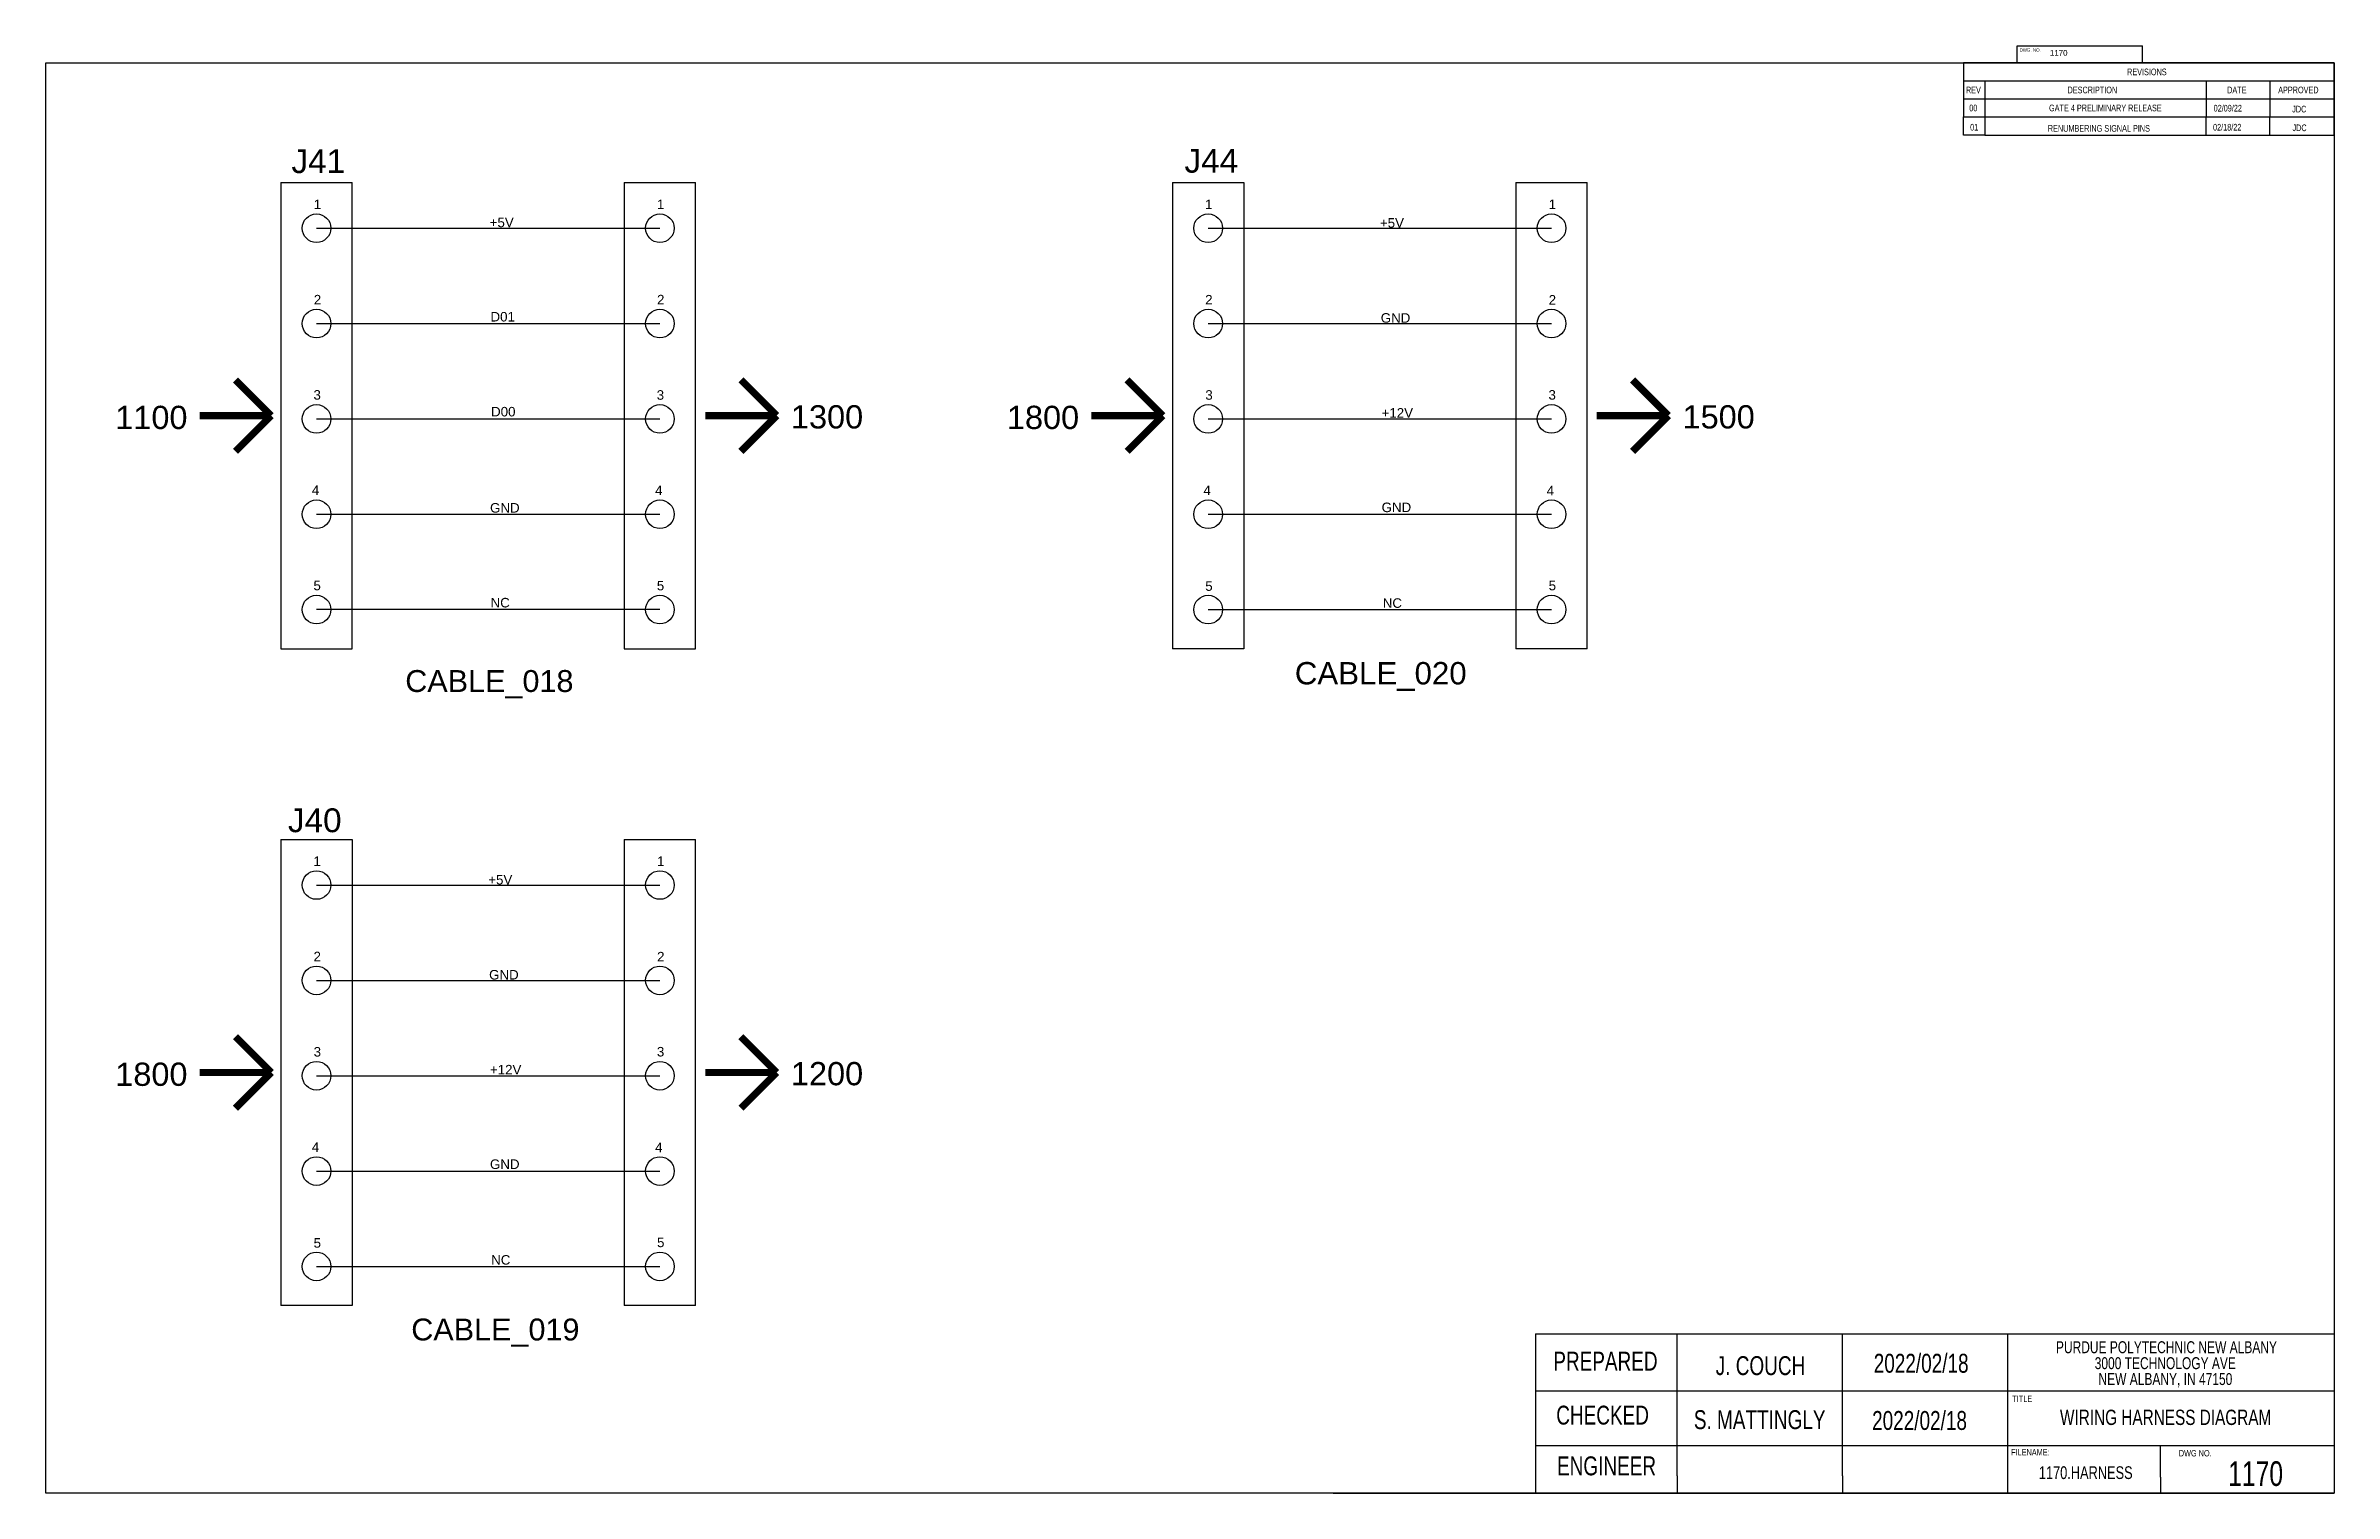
# Model space of a CAD drawing. Header units: inches. Extents: x 2.5 to 50.5, y 2.5 to 32.9.
import ezdxf

# ---------------------------------------------------------------- set-up
doc = ezdxf.new("R2010")
doc.units = ezdxf.units.IN
doc.header["$MEASUREMENT"] = 0
doc.layers.add('dotted', color=255, linetype='Continuous')
doc.layers.add('SLD-0', color=7, linetype='Continuous')
doc.styles.add('SLDTEXTSTYLE0', font='TXT', dxfattribs={"width": 0.75})
doc.styles.get("Standard").update_dxf_attribs({"font": 'arial.ttf'})

# ---------------------------------------------------------------- blocks, each defined once
blk = doc.blocks.new('SW_TABLEANNOTATION_0')
at = {"color": 0, "linetype": 'Continuous', "lineweight": 25}
for p, q in [((0, 0), (0, -0.338)), ((0, 0), (0.4, 0)), ((0, 0), (0, -1.015)), ((6.955, 0), (0, 0)), ((0.4, 0), (4.55, 0)), ((4.55, 0), (5.75, 0)), ((5.75, 0), (6.955, 0)), ((6.955, 0), (6.955, -0.338)), ((6.955, -1.015), (6.955, 0)), ((0, -0.338), (0, -0.677)), ((0, -0.338), (0.4, -0.338)), ((0.4, -0.338), (0.4, -0.677)), ((0.4, -0.338), (4.55, -0.338)), ((4.55, -0.338), (4.55, -0.677)), ((4.55, -0.338), (5.75, -0.338)), ((5.75, -0.338), (5.75, -0.677)), ((5.75, -0.338), (6.955, -0.338)), ((6.955, -0.338), (6.955, -0.677)), ((0, -0.677), (0.4, -0.677)), ((0, -0.677), (0, -1.015)), ((0, -0.677), (6.955, -0.677)), ((0.4, -0.677), (4.55, -0.677)), ((0.4, -0.677), (0.4, -1.015)), ((4.55, -0.677), (5.75, -0.677)), ((4.55, -0.677), (4.55, -1.015)), ((5.75, -0.677), (6.955, -0.677)), ((5.75, -0.677), (5.75, -1.015)), ((6.955, -0.677), (6.955, -1.015)), ((0, -1.015), (0.4, -1.015)), ((0, -1.015), (6.955, -1.015)), ((0.4, -1.015), (4.55, -1.015)), ((0.4, -1.015), (0.4, -1.354)), ((4.55, -1.015), (5.75, -1.015)), ((5.75, -1.015), (6.955, -1.015))]:
    blk.add_line(p, q, dxfattribs=at)
for p, q in [((0, -1.354), (0, -1.015)), ((4.55, -1.354), (4.55, -1.015)), ((5.75, -1.354), (5.75, -1.015)), ((6.955, -1.354), (6.955, -1.015)), ((0.4, -1.354), (0, -1.354)), ((0.4, -1.354), (4.55, -1.354)), ((4.55, -1.354), (5.75, -1.354)), ((5.75, -1.354), (6.955, -1.354))]:
    blk.add_line(p, q)
at = {"color": 0, "linetype": 'Continuous', "lineweight": 18, "char_height": 0.125, "attachment_point": 1, "style": 'SLDTEXTSTYLE0'}
for s, insert in [('REVISIONS', (3.069, -0.107)), ('REV', (0.046, -0.446)), ('00', (0.108, -0.784)), ('DESCRIPTION', (1.952, -0.446)), ('DATE', (4.946, -0.446)), ('APPROVED', (5.904, -0.446)), ('01', (0.125, -1.145))]:
    blk.add_mtext(s, dxfattribs=dict(at, insert=insert))
at = {"color": 0, "linetype": 'Continuous', "lineweight": 18, "char_height": 0.125, "width": 2.42309, "attachment_point": 1, "style": 'SLDTEXTSTYLE0'}
for s, insert in [('GATE 4 PRELIMINARY RELEASE', (1.605, -0.784)), ('02/09/22', (4.693, -0.788)), ('JDC', (6.167, -0.805)), ('RENUMBERING SIGNAL PINS', (1.582, -1.167)), ('02/18/22', (4.682, -1.145)), ('JDC', (6.172, -1.156))]:
    blk.add_mtext(s, dxfattribs=dict(at, insert=insert))
blk = doc.blocks.new('SW_NOTE_0_8')
at = {"layer": 'SLD-0', "color": 0, "char_height": 0.125, "attachment_point": 2, "style": 'SLDTEXTSTYLE0'}
for s, insert in [('PURDUE POLYTECHNIC NEW ALBANY', (1.434, 0.161)), ('3000 TECHNOLOGY AVE', (1.422, -0.006)), ('NEW ALBANY, IN 47150', (1.423, -0.172))]:
    blk.add_mtext(s, dxfattribs=dict(at, insert=insert))

msp = doc.modelspace()

# ---------------------------------------------------------------- linework, layer by layer
for p, q in [((2.531, 24.529), (2.531, 32.529)), ((2.531, 32.529), (50.531, 32.529)), ((50.531, 32.529), (50.531, 2.529)), ((7.46, 30.018), (7.46, 20.242)), ((8.96, 20.242), (8.96, 30.018)), ((14.662, 30.018), (14.662, 20.242)), ((16.162, 20.242), (16.162, 30.018)), ((26.162, 30.018), (26.162, 20.242)), ((26.162, 30.018), (27.662, 30.018)), ((27.662, 30.018), (27.662, 20.242)), ((33.364, 30.018), (33.364, 20.242)), ((33.364, 30.018), (34.864, 30.018)), ((34.864, 20.242), (34.864, 30.018)), ((2.531, 2.529), (2.531, 24.529)), ((7.46, 20.242), (8.96, 20.242)), ((14.662, 20.242), (16.162, 20.242)), ((27.662, 20.242), (26.162, 20.242)), ((34.864, 20.242), (33.364, 20.242)), ((7.46, 16.242), (7.46, 6.466)), ((7.46, 16.242), (8.96, 16.242)), ((8.96, 16.242), (8.96, 6.466)), ((14.662, 16.242), (14.662, 6.466)), ((14.662, 16.242), (16.162, 16.242)), ((16.162, 6.466), (16.162, 16.242)), ((8.96, 6.466), (7.46, 6.466)), ((16.162, 6.466), (14.662, 6.466)), ((33.777, 5.87), (33.777, 2.529)), ((40.346, 5.87), (50.531, 5.87)), ((36.75, 2.897), (36.75, 2.529)), ((40.219, 2.897), (40.219, 2.529)), ((36.531, 2.529), (2.531, 2.529)), ((29.531, 2.529), (50.531, 2.529)), ((50.531, 2.529), (36.073, 2.529)), ((46.888, 2.863), (46.888, 2.529)), ((50.531, 2.529), (50.531, 2.529))]:
    msp.add_line(p, q)
at = {"color": 1}
for p, q in [((8.21, 29.061), (15.412, 29.061)), ((26.912, 29.061), (34.114, 29.061)), ((26.912, 25.061), (34.114, 25.061)), ((8.21, 15.285), (15.412, 15.285)), ((8.21, 11.285), (15.412, 11.285))]:
    msp.add_line(p, q, dxfattribs=at)
at = {"color": 152, "true_color": 0x2776bb}
msp.add_line((8.21, 27.061), (15.412, 27.061), dxfattribs=at)
at = {"color": 18, "true_color": 0x000000}
for p, q in [((26.912, 27.061), (34.114, 27.061)), ((8.21, 23.061), (15.412, 23.061)), ((26.912, 23.061), (34.114, 23.061)), ((8.21, 13.285), (15.412, 13.285)), ((8.21, 9.285), (15.412, 9.285))]:
    msp.add_line(p, q, dxfattribs=at)
at = {"color": 116, "true_color": 0x136734}
msp.add_line((8.21, 25.061), (15.412, 25.061), dxfattribs=at)
at = {"color": 8}
for p, q in [((15.412, 21.061), (8.21, 21.061)), ((26.912, 21.061), (34.114, 21.061)), ((8.21, 7.285), (15.412, 7.285))]:
    msp.add_line(p, q, dxfattribs=at)
at = {"const_width": 0.15}
for points in [[(7.26, 25.13), (6.51, 25.88)], [(17.862, 25.13), (17.112, 25.88)], [(25.962, 25.13), (25.212, 25.88)], [(36.564, 25.13), (35.814, 25.88)], [(7.26, 25.13), (5.76, 25.13)], [(7.26, 25.13), (6.51, 24.38)], [(17.862, 25.13), (16.362, 25.13)], [(17.862, 25.13), (17.112, 24.38)], [(25.962, 25.13), (24.462, 25.13)], [(25.962, 25.13), (25.212, 24.38)], [(36.564, 25.13), (35.064, 25.13)], [(36.564, 25.13), (35.814, 24.38)], [(7.26, 11.354), (6.51, 12.104)], [(17.862, 11.354), (17.112, 12.104)], [(7.26, 11.354), (5.76, 11.354)], [(7.26, 11.354), (6.51, 10.604)], [(17.862, 11.354), (16.362, 11.354)], [(17.862, 11.354), (17.112, 10.604)]]:
    msp.add_lwpolyline(points, dxfattribs=at)
for centre in [(8.21, 29.061), (15.412, 29.061), (26.912, 29.061), (34.114, 29.061), (8.21, 27.061), (15.412, 27.061), (26.912, 27.061), (34.114, 27.061), (8.21, 25.061), (15.412, 25.061), (26.912, 25.061), (34.114, 25.061), (8.21, 23.061), (15.412, 23.061), (26.912, 23.061), (34.114, 23.061), (8.21, 21.061), (15.412, 21.061), (26.912, 21.061), (34.114, 21.061), (8.21, 15.285), (15.412, 15.285), (8.21, 13.285), (15.412, 13.285), (8.21, 11.285), (15.412, 11.285), (8.21, 9.285), (15.412, 9.285), (8.21, 7.285), (15.412, 7.285)]:
    msp.add_circle(centre, 0.3)
at = {"layer": 'dotted'}
for p, q in [((7.46, 30.018), (8.96, 30.018)), ((14.662, 30.018), (16.162, 30.018))]:
    msp.add_line(p, q, dxfattribs=at)
at = {"layer": 'SLD-0', "color": 7, "linetype": 'Continuous', "lineweight": 25}
for p, q in [((43.884, 32.529), (43.884, 32.887)), ((43.884, 32.887), (46.512, 32.887)), ((46.512, 32.529), (46.512, 32.887)), ((33.777, 5.87), (43.688, 5.87)), ((33.777, 5.87), (43.688, 5.87)), ((36.75, 2.897), (36.75, 5.87)), ((40.219, 2.897), (40.219, 5.87)), ((43.688, 2.529), (43.688, 5.87)), ((33.777, 4.678), (43.688, 4.678)), ((43.688, 4.678), (50.531, 4.678)), ((33.777, 3.531), (43.688, 3.531)), ((43.688, 3.531), (50.531, 3.531)), ((46.888, 2.863), (46.888, 3.531))]:
    msp.add_line(p, q, dxfattribs=at)

# ---------------------------------------------------------------- block references
at = {"color": 7, "linetype": 'Continuous', "lineweight": 18, "xscale": 1.118033988749895, "yscale": 1.118033988749895, "zscale": 1.118033988749895}
msp.add_blockref('SW_TABLEANNOTATION_0', (42.755, 32.529), dxfattribs=at)
at = {"layer": 'SLD-0', "xscale": 2.004782487836321, "yscale": 2.004782487836321, "zscale": 1.603825990269057}
msp.add_blockref('SW_NOTE_0_8', (44.137, 5.394), dxfattribs=at)

# ---------------------------------------------------------------- texts
for s, height, p in [('1100', 0.4875, (3.989, 24.849)), ('1300', 0.4875, (18.161, 24.861)), ('1800', 0.4875, (22.691, 24.849)), ('1500', 0.4875, (36.862, 24.861)), ('CABLE_018', 0.4589, (10.071, 19.334)), ('CABLE_020', 0.4687, (28.73, 19.493)), ('1800', 0.4875, (3.989, 11.073)), ('1200', 0.4875, (18.161, 11.085)), ('CABLE_019', 0.4589, (10.197, 5.733))]:
    msp.add_text(s, height=height).set_placement(p)
at = {"attachment_point": 1}
for s, width, gutter_width, heights, insert, char_height in [('1170', 1.61993, 0.534, [0], (44.566, 32.798), 0.1195), ('J44', 0.24175, 1, [0.204], (26.415, 30.725), 0.5), ('J41', 0.5, 1, [0.204], (7.684, 30.717), 0.5), ('1', 0.1052, 1, [0], (8.152, 29.661), 0.2), ('\\pxt1;+5V', 1.23567, 1, [0], (11.842, 29.282), 0.2), ('1', 0.1052, 1, [0], (15.35, 29.661), 0.2), ('1', 0.1052, 1, [0], (26.847, 29.661), 0.2), ('1', 0.1052, 1, [0], (34.055, 29.661), 0.2), ('\\pxt1;+5V', 1.23567, 1, [0], (30.514, 29.272), 0.2), ('2', 0.1052, 1, [0], (8.153, 27.662), 0.2), ('2', 0.1052, 1, [0], (15.352, 27.663), 0.2), ('2', 0.1052, 1, [0], (26.849, 27.661), 0.2), ('2', 0.1052, 1, [0], (34.054, 27.658), 0.2), ('D01', 1.23567, 1, [0], (11.859, 27.304), 0.2), ('GND', 1.23567, 1, [0], (30.532, 27.279), 0.2), ('3', 0.1052, 1, [0], (8.146, 25.665), 0.2), ('3', 0.1052, 1, [0], (15.345, 25.663), 0.2), ('3', 0.1052, 1, [0], (26.852, 25.663), 0.2), ('3', 0.1052, 1, [0], (34.05, 25.665), 0.2), ('D00', 1.23567, 1, [0], (11.871, 25.313), 0.2), ('+12V', 1.23567, 1, [0], (30.549, 25.288), 0.2), ('4', 0.1052, 1, [0], (8.112, 23.668), 0.2), ('4', 0.1052, 1, [0], (15.312, 23.663), 0.2), ('4', 0.1052, 1, [0], (26.813, 23.663), 0.2), ('4', 0.1052, 1, [0], (34.013, 23.658), 0.2), ('\\pxt1;GND', 1.11468, 1, [0.255], (11.85, 23.296), 0.2), ('\\pxt1;GND', 1.11468, 1, [0.255], (30.55, 23.306), 0.2), ('5', 0.1052, 1, [0], (8.146, 21.667), 0.2), ('5', 0.1052, 1, [0], (15.348, 21.665), 0.2), ('5', 0.1052, 1, [0], (26.851, 21.655), 0.2), ('5', 0.1052, 1, [0], (34.054, 21.666), 0.2), ('\\pxt1;NC', 1.11468, 1, [0.255], (11.86, 21.307), 0.2), ('\\pxt1;NC', 1.23567, 1, [0], (30.574, 21.299), 0.2), ('J40', 0.24175, 1, [0.204], (7.61, 16.893), 0.5), ('1', 0.1052, 1, [0], (8.145, 15.885), 0.2), ('1', 0.1052, 1, [0], (15.353, 15.885), 0.2), ('\\pxt1;+5V', 1.23567, 1, [0], (11.812, 15.496), 0.2), ('2', 0.1052, 1, [0], (8.147, 13.885), 0.2), ('GND', 1.23567, 1, [0], (11.83, 13.503), 0.2), ('2', 0.1052, 1, [0], (15.353, 13.882), 0.2), ('3', 0.1052, 1, [0], (8.15, 11.887), 0.2), ('3', 0.1052, 1, [0], (15.349, 11.889), 0.2), ('+12V', 1.23567, 1, [0], (11.847, 11.512), 0.2), ('4', 0.1052, 1, [0], (8.111, 9.887), 0.2), ('4', 0.1052, 1, [0], (15.312, 9.882), 0.2), ('\\pxt1;GND', 1.11468, 1, [0.255], (11.848, 9.53), 0.2), ('5', 0.1052, 1, [0], (8.149, 7.879), 0.2), ('5', 0.1052, 1, [0], (15.352, 7.89), 0.2), ('\\pxt1;NC', 1.23567, 1, [0], (11.873, 7.523), 0.2)]:
    msp.add_mtext_dynamic_manual_height_columns(s, width=width, gutter_width=gutter_width, heights=heights, dxfattribs=dict(at, insert=insert, char_height=char_height))
at = {"layer": 'SLD-0', "style": 'SLDTEXTSTYLE0'}
for s, insert, char_height, attachment_point in [('DWG. NO.', (44.154, 32.836), 0.0746, 2), ('PREPARED', (35.245, 5.497), 0.3964, 2), ('CHECKED', (35.185, 4.365), 0.3964, 2), ('TITLE', (43.987, 4.576), 0.1337, 2), ('S. MATTINGLY', (38.48, 4.27), 0.39641, 2), ('WIRING HARNESS DIAGRAM', (46.995, 4.281), 0.32077, 2), ('FILENAME:', (44.158, 3.455), 0.1337, 2), ('DWG NO.', (47.272, 3.434), 0.1337, 1), ('ENGINEER', (35.268, 3.301), 0.3964, 2), ('1170.HARNESS', (45.319, 3.094), 0.2673, 2)]:
    msp.add_mtext(s, dxfattribs=dict(at, insert=insert, char_height=char_height, attachment_point=attachment_point))
at = {"layer": 'SLD-0', "attachment_point": 2, "style": 'SLDTEXTSTYLE0'}
for s, insert, char_height, width in [('J. COUCH', (38.497, 5.403), 0.3964, 3.54431), ('2022/02/18', (41.867, 5.453), 0.3964, 2.52712), ('2022/02/18', (41.833, 4.253), 0.3964, 2.67577), ('1170', (48.882, 3.198), 0.5164, 1.77053)]:
    msp.add_mtext(s, dxfattribs=dict(at, insert=insert, char_height=char_height, width=width))

doc.saveas('drawing.dxf')
